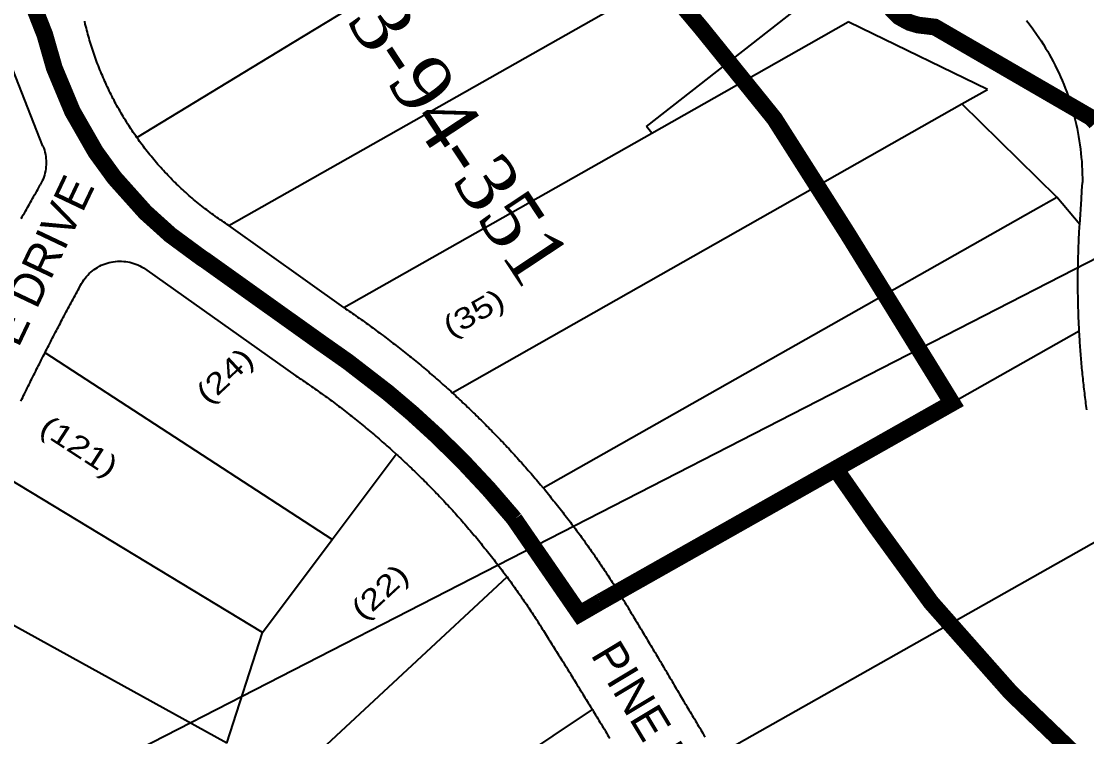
# Model space of a CAD drawing. Header units: millimetres. Extents: x 1745962 to 1749233, y 4525379 to 4529927.
# Drawn here: x 1748449.9 to 1748704.6, y 4528018 to 4528189 of the extents above; entities that cross this region are included whole.
import ezdxf
from ezdxf.enums import TextEntityAlignment as Align

# ---------------------------------------------------------------- set-up
doc = ezdxf.new("R2010")
doc.units = ezdxf.units.MM
doc.header["$LTSCALE"] = 10
doc.header["$MEASUREMENT"] = 0
for name, color, linetype in [('AROLL_ADDRESS', 44, 'Continuous'), ('AROLL_LOTS', 8, 'Continuous'), ('AROLL_ROADS', 7, 'Continuous'), ('WATER', 5, 'Continuous'), ('ZONING_STANDARDS', 140, 'Continuous'), ('ZONING_ZONES', 140, 'Continuous')]:
    doc.layers.add(name, color=color, linetype=linetype)
doc.styles.add('DUTCH', font='dutcheb.ttf')
doc.styles.add('Univers Condensed', font='UNVR57W.TTF')
doc.styles.add('Univers Light Condensed', font='unvr47a.ttf')

msp = doc.modelspace()

# ---------------------------------------------------------------- linework, layer by layer
at = {"layer": 'AROLL_LOTS'}
for p, q in [((1748499.53, 4528140.15), (1748629.16, 4528213.55)), ((1748515.1, 4528184.02), (1748562.4, 4528212.79)), ((1748599.39, 4528163.82), (1748641.61, 4528196.86)), ((1748638.19, 4528183.52), (1748647.59, 4528188.85)), ((1748650.74, 4528187.31), (1748647.59, 4528188.85)), ((1748680.9, 4528172.69), (1748650.74, 4528187.31)), ((1748477.51, 4528161.16), (1748515.1, 4528184.02)), ((1748600.61, 4528162.24), (1748638.19, 4528183.52)), ((1748455.04, 4528159.08), (1748446.42, 4528181.09)), ((1748674.8, 4528169.25), (1748680.9, 4528172.69)), ((1748660.47, 4528161.12), (1748674.8, 4528169.25)), ((1748697.51, 4528146.95), (1748674.8, 4528169.25)), ((1748526.99, 4528120.56), (1748600.61, 4528162.24)), ((1748600.61, 4528162.24), (1748599.39, 4528163.82)), ((1748552.92, 4528100.18), (1748660.47, 4528161.12)), ((1748691.83, 4528143.75), (1748697.51, 4528146.95)), ((1748702.97, 4528140.42), (1748697.51, 4528146.95)), ((1748574.63, 4528077.49), (1748691.83, 4528143.75)), ((1748526.99, 4528120.56), (1748499.53, 4528140.15)), ((1748479.91, 4528129.49), (1748515.52, 4528104.25)), ((1748702.87, 4528114.9), (1748592.63, 4528052.65)), ((1748524.2, 4528065.11), (1748455.53, 4528109.73)), ((1748524.2, 4528065.11), (1748539.5, 4528085.55)), ((1748507.57, 4528042.92), (1748442.31, 4528082.33)), ((1748507.57, 4528042.92), (1748524.2, 4528065.11)), ((1748616.05, 4528013.42), (1748710.79, 4528066.92)), ((1748506.19, 4528000.66), (1748566.02, 4528056.18)), ((1748499.05, 4528016.43), (1748430.33, 4528054.35)), ((1748499.05, 4528016.43), (1748507.57, 4528042.92)), ((1748527.7, 4527985.36), (1748586.42, 4528024.47))]:
    msp.add_line(p, q, dxfattribs=at)
for points in [[(1748477.51, 4528161.16), (1748477.22, 4528161.56), (1748476.93, 4528161.97), (1748476.65, 4528162.39), (1748476.37, 4528162.81), (1748476.09, 4528163.22), (1748475.83, 4528163.64), (1748475.55, 4528164.06), (1748475.28, 4528164.48), (1748475.02, 4528164.9), (1748474.75, 4528165.32), (1748474.49, 4528165.75), (1748474.23, 4528166.18), (1748473.97, 4528166.61), (1748473.72, 4528167.04), (1748473.47, 4528167.48), (1748473.23, 4528167.91), (1748472.98, 4528168.34), (1748472.73, 4528168.79), (1748472.5, 4528169.22), (1748472.26, 4528169.66), (1748472.03, 4528170.1), (1748471.79, 4528170.54), (1748471.57, 4528170.99), (1748471.35, 4528171.44), (1748471.12, 4528171.88), (1748470.91, 4528172.34), (1748470.69, 4528172.78), (1748470.47, 4528173.24), (1748470.26, 4528173.69), (1748470.05, 4528174.14), (1748469.85, 4528174.6), (1748469.64, 4528175.05), (1748469.44, 4528175.51), (1748469.25, 4528175.97), (1748469.06, 4528176.44), (1748468.87, 4528176.9), (1748468.68, 4528177.36), (1748468.5, 4528177.83), (1748468.31, 4528178.3), (1748468.12, 4528178.76), (1748467.96, 4528179.23), (1748467.78, 4528179.7), (1748467.61, 4528180.17), (1748467.44, 4528180.64), (1748467.27, 4528181.11), (1748467.12, 4528181.59), (1748466.96, 4528182.05), (1748466.8, 4528182.53), (1748466.65, 4528183.01), (1748466.5, 4528183.48), (1748466.36, 4528183.97), (1748466.21, 4528184.44), (1748466.07, 4528184.93), (1748465.94, 4528185.41), (1748465.8, 4528185.89), (1748465.67, 4528186.37), (1748465.54, 4528186.85), (1748465.42, 4528187.34), (1748465.29, 4528187.82), (1748465.17, 4528188.31), (1748465.02, 4528188.95)], [(1748690.24, 4528189.12), (1748690.85, 4528188.33), (1748691.76, 4528187.14), (1748692.63, 4528185.92), (1748693.2, 4528185.09), (1748693.74, 4528184.26), (1748694.29, 4528183.41), (1748694.81, 4528182.57), (1748695.32, 4528181.71), (1748695.68, 4528181.08)], [(1748695.68, 4528181.08), (1748696.17, 4528180.2), (1748696.64, 4528179.32), (1748697.09, 4528178.43), (1748697.54, 4528177.53), (1748697.96, 4528176.63), (1748698.38, 4528175.71), (1748698.78, 4528174.8), (1748699.16, 4528173.88), (1748699.53, 4528172.95), (1748699.88, 4528172.01), (1748700.21, 4528171.07), (1748700.54, 4528170.12), (1748700.84, 4528169.17), (1748701.13, 4528168.21), (1748701.4, 4528167.25), (1748701.66, 4528166.29), (1748701.9, 4528165.31), (1748702.13, 4528164.34), (1748702.34, 4528163.36), (1748702.53, 4528162.38), (1748702.71, 4528161.4), (1748702.87, 4528160.41), (1748703.02, 4528159.43), (1748703.15, 4528158.43), (1748703.27, 4528157.43), (1748703.36, 4528156.44), (1748703.44, 4528155.44), (1748703.5, 4528154.45), (1748703.55, 4528153.45), (1748703.58, 4528152.45), (1748703.6, 4528151.44), (1748703.6, 4528150.4)], [(1748455.04, 4528159.08), (1748455.22, 4528158.61), (1748455.37, 4528158.14), (1748455.5, 4528157.66), (1748455.61, 4528157.16), (1748455.7, 4528156.67), (1748455.75, 4528156.17), (1748455.79, 4528155.68), (1748455.81, 4528155.17), (1748455.8, 4528154.67), (1748455.76, 4528154.18), (1748455.71, 4528153.68), (1748455.63, 4528153.19), (1748455.52, 4528152.7), (1748455.4, 4528152.21), (1748455.25, 4528151.73), (1748455.08, 4528151.26), (1748454.89, 4528150.81), (1748454.4, 4528149.84)], [(1748499.53, 4528140.15), (1748499.11, 4528140.42), (1748498.69, 4528140.69), (1748498.27, 4528140.97), (1748497.86, 4528141.25), (1748497.44, 4528141.53), (1748497.03, 4528141.81), (1748496.63, 4528142.1), (1748496.21, 4528142.39), (1748495.81, 4528142.68), (1748495.4, 4528142.97), (1748495, 4528143.27), (1748494.6, 4528143.57), (1748494.2, 4528143.87), (1748493.8, 4528144.17), (1748493.41, 4528144.48), (1748493.02, 4528144.79), (1748492.63, 4528145.1), (1748492.24, 4528145.41), (1748491.85, 4528145.73), (1748491.46, 4528146.05), (1748491.08, 4528146.37), (1748490.7, 4528146.69), (1748490.32, 4528147.02), (1748489.94, 4528147.35), (1748489.57, 4528147.68), (1748489.19, 4528148.01), (1748488.83, 4528148.34), (1748488.46, 4528148.69), (1748488.09, 4528149.02), (1748487.73, 4528149.36), (1748487.37, 4528149.72), (1748487, 4528150.06), (1748486.65, 4528150.41), (1748486.29, 4528150.76), (1748485.94, 4528151.11), (1748485.59, 4528151.47), (1748485.24, 4528151.83), (1748484.89, 4528152.19), (1748484.55, 4528152.55), (1748484.21, 4528152.92), (1748483.87, 4528153.29), (1748483.53, 4528153.65), (1748483.2, 4528154.03), (1748482.86, 4528154.39), (1748482.53, 4528154.77), (1748482.21, 4528155.15), (1748481.87, 4528155.53), (1748481.55, 4528155.91), (1748481.23, 4528156.29), (1748480.91, 4528156.69), (1748480.6, 4528157.06), (1748480.28, 4528157.46), (1748479.98, 4528157.86), (1748479.67, 4528158.24), (1748479.36, 4528158.64), (1748479.06, 4528159.04), (1748478.75, 4528159.44), (1748478.46, 4528159.84), (1748478.16, 4528160.24), (1748477.87, 4528160.65), (1748477.51, 4528161.16)], [(1748449.85, 4528141.81), (1748450.1, 4528142.24), (1748450.34, 4528142.68), (1748450.59, 4528143.12), (1748450.83, 4528143.56), (1748451.08, 4528143.99), (1748451.32, 4528144.43), (1748451.57, 4528144.86), (1748451.81, 4528145.29), (1748452.06, 4528145.73), (1748452.31, 4528146.17), (1748452.55, 4528146.6), (1748452.8, 4528147.04), (1748453.05, 4528147.47), (1748453.3, 4528147.9), (1748453.54, 4528148.34), (1748453.79, 4528148.77), (1748454.4, 4528149.84)], [(1748703.43, 4528146.42), (1748703.5, 4528148.42), (1748703.6, 4528150.4)], [(1748702.97, 4528140.42), (1748703.43, 4528146.42)], [(1748702.87, 4528114.9), (1748702.83, 4528115.4), (1748702.81, 4528115.9), (1748702.79, 4528116.4), (1748702.76, 4528116.9), (1748702.74, 4528117.4), (1748702.72, 4528117.9), (1748702.71, 4528118.4), (1748702.68, 4528118.9), (1748702.67, 4528119.4), (1748702.65, 4528119.9), (1748702.63, 4528120.39), (1748702.62, 4528120.9), (1748702.61, 4528121.4), (1748702.6, 4528121.9), (1748702.59, 4528122.4), (1748702.57, 4528122.89), (1748702.57, 4528123.4), (1748702.56, 4528123.89), (1748702.56, 4528124.4), (1748702.56, 4528124.9), (1748702.55, 4528125.39), (1748702.55, 4528125.9), (1748702.55, 4528126.4), (1748702.55, 4528126.89), (1748702.55, 4528127.39), (1748702.55, 4528127.9), (1748702.55, 4528128.4), (1748702.55, 4528128.9), (1748702.56, 4528129.4), (1748702.57, 4528129.9), (1748702.58, 4528130.4), (1748702.59, 4528130.9), (1748702.6, 4528131.4), (1748702.61, 4528131.9), (1748702.62, 4528132.4), (1748702.63, 4528132.9), (1748702.65, 4528133.39), (1748702.66, 4528133.89), (1748702.68, 4528134.4), (1748702.7, 4528134.9), (1748702.72, 4528135.39), (1748702.73, 4528135.89), (1748702.76, 4528136.4), (1748702.78, 4528136.89), (1748702.8, 4528137.39), (1748702.83, 4528137.89), (1748702.85, 4528138.39), (1748702.88, 4528138.89), (1748702.91, 4528139.39), (1748702.94, 4528139.89), (1748702.97, 4528140.42)], [(1748464.04, 4528125.87), (1748464.28, 4528126.31), (1748464.54, 4528126.74), (1748464.82, 4528127.16), (1748465.13, 4528127.56), (1748465.44, 4528127.94), (1748465.78, 4528128.31), (1748466.13, 4528128.67), (1748466.5, 4528129.01), (1748466.88, 4528129.33), (1748467.28, 4528129.62), (1748467.7, 4528129.9), (1748468.12, 4528130.16), (1748468.56, 4528130.41), (1748469, 4528130.64), (1748469.46, 4528130.83), (1748469.93, 4528131.01), (1748470.4, 4528131.16), (1748470.88, 4528131.3), (1748471.37, 4528131.41), (1748471.87, 4528131.49), (1748472.36, 4528131.56), (1748472.86, 4528131.6), (1748473.36, 4528131.63), (1748473.86, 4528131.62), (1748474.36, 4528131.59), (1748474.85, 4528131.54), (1748475.35, 4528131.46), (1748475.84, 4528131.37), (1748476.32, 4528131.24), (1748476.8, 4528131.1), (1748477.27, 4528130.94), (1748477.74, 4528130.75), (1748478.2, 4528130.53), (1748478.64, 4528130.3), (1748479.07, 4528130.05), (1748479.91, 4528129.49)], [(1748455.53, 4528109.73), (1748455.75, 4528110.18), (1748455.98, 4528110.62), (1748456.21, 4528111.07), (1748456.44, 4528111.51), (1748456.67, 4528111.95), (1748456.89, 4528112.4), (1748457.12, 4528112.85), (1748457.36, 4528113.29), (1748457.59, 4528113.73), (1748457.81, 4528114.17), (1748458.04, 4528114.63), (1748458.27, 4528115.07), (1748458.51, 4528115.51), (1748458.74, 4528115.95), (1748458.97, 4528116.39), (1748459.2, 4528116.83), (1748459.43, 4528117.28), (1748459.66, 4528117.72), (1748459.91, 4528118.16), (1748460.14, 4528118.6), (1748460.37, 4528119.04), (1748460.6, 4528119.49), (1748460.84, 4528119.92), (1748461.07, 4528120.38), (1748461.31, 4528120.82), (1748461.55, 4528121.25), (1748461.78, 4528121.7), (1748462.02, 4528122.13), (1748462.25, 4528122.58), (1748462.49, 4528123.01), (1748462.72, 4528123.46), (1748462.96, 4528123.89), (1748463.2, 4528124.33), (1748463.43, 4528124.77), (1748463.68, 4528125.21), (1748464.04, 4528125.87)], [(1748526.99, 4528120.56), (1748527.41, 4528120.27), (1748527.81, 4528120), (1748528.23, 4528119.71), (1748528.64, 4528119.43), (1748529.06, 4528119.14), (1748529.46, 4528118.86), (1748529.87, 4528118.57), (1748530.29, 4528118.29), (1748530.69, 4528118), (1748531.1, 4528117.71), (1748531.51, 4528117.43), (1748531.92, 4528117.13), (1748532.32, 4528116.85), (1748532.73, 4528116.55), (1748533.14, 4528116.26), (1748533.55, 4528115.97), (1748533.95, 4528115.67), (1748534.35, 4528115.37), (1748534.75, 4528115.08), (1748535.16, 4528114.78), (1748535.56, 4528114.48), (1748535.96, 4528114.18), (1748536.36, 4528113.89), (1748536.76, 4528113.59), (1748537.15, 4528113.29), (1748537.55, 4528112.98), (1748537.95, 4528112.68), (1748538.35, 4528112.37), (1748538.74, 4528112.07), (1748539.14, 4528111.77), (1748539.54, 4528111.46), (1748539.92, 4528111.15), (1748540.32, 4528110.84), (1748540.72, 4528110.53), (1748541.1, 4528110.23), (1748541.5, 4528109.92), (1748541.89, 4528109.59), (1748542.28, 4528109.29), (1748542.67, 4528108.97), (1748543.06, 4528108.66), (1748543.45, 4528108.35), (1748543.84, 4528108.03), (1748544.22, 4528107.71), (1748544.61, 4528107.39), (1748544.99, 4528107.07), (1748545.38, 4528106.75), (1748545.76, 4528106.44), (1748546.14, 4528106.11), (1748546.52, 4528105.79), (1748546.91, 4528105.47), (1748547.29, 4528105.15), (1748547.67, 4528104.82), (1748548.05, 4528104.49), (1748548.43, 4528104.16), (1748548.81, 4528103.84), (1748549.19, 4528103.51), (1748549.56, 4528103.18), (1748549.94, 4528102.86), (1748550.31, 4528102.52), (1748550.68, 4528102.19), (1748551.06, 4528101.86), (1748551.43, 4528101.52), (1748551.81, 4528101.2), (1748552.18, 4528100.86), (1748552.55, 4528100.53), (1748552.92, 4528100.18)], [(1748704.68, 4528096.12), (1748704.61, 4528096.61), (1748704.54, 4528097.11), (1748704.47, 4528097.6), (1748704.41, 4528098.11), (1748704.35, 4528098.59), (1748704.28, 4528099.09), (1748704.22, 4528099.59), (1748704.16, 4528100.09), (1748704.09, 4528100.58), (1748704.04, 4528101.08), (1748703.99, 4528101.58), (1748703.93, 4528102.07), (1748703.87, 4528102.56), (1748703.82, 4528103.06), (1748703.76, 4528103.56), (1748703.71, 4528104.06), (1748703.66, 4528104.56), (1748703.61, 4528105.05), (1748703.56, 4528105.55), (1748703.51, 4528106.05), (1748703.47, 4528106.54), (1748703.42, 4528107.05), (1748703.38, 4528107.54), (1748703.33, 4528108.04), (1748703.3, 4528108.54), (1748703.26, 4528109.04), (1748703.21, 4528109.53), (1748703.18, 4528110.04), (1748703.14, 4528110.53), (1748703.1, 4528111.03), (1748703.07, 4528111.54), (1748703.03, 4528112.03), (1748703, 4528112.53), (1748702.97, 4528113.03), (1748702.94, 4528113.52), (1748702.91, 4528114.03), (1748702.87, 4528114.9)], [(1748449.76, 4528098.16), (1748449.98, 4528098.62), (1748450.19, 4528099.06), (1748450.42, 4528099.52), (1748450.64, 4528099.96), (1748450.85, 4528100.41), (1748451.08, 4528100.86), (1748451.3, 4528101.31), (1748451.52, 4528101.76), (1748451.75, 4528102.2), (1748451.97, 4528102.65), (1748452.18, 4528103.11), (1748452.4, 4528103.55), (1748452.63, 4528103.99), (1748452.86, 4528104.44), (1748453.08, 4528104.89), (1748453.3, 4528105.33), (1748453.53, 4528105.79), (1748453.75, 4528106.23), (1748453.97, 4528106.68), (1748454.21, 4528107.13), (1748454.43, 4528107.57), (1748454.65, 4528108.01), (1748454.88, 4528108.47), (1748455.11, 4528108.91), (1748455.53, 4528109.73)], [(1748515.52, 4528104.25), (1748515.94, 4528103.97), (1748516.34, 4528103.7), (1748516.76, 4528103.42), (1748517.17, 4528103.13), (1748517.59, 4528102.86), (1748518.01, 4528102.57), (1748518.42, 4528102.29), (1748518.82, 4528102), (1748519.24, 4528101.72), (1748519.65, 4528101.43), (1748520.05, 4528101.14), (1748520.47, 4528100.85), (1748520.87, 4528100.56), (1748521.28, 4528100.28), (1748521.68, 4528099.98), (1748522.09, 4528099.69), (1748522.5, 4528099.4), (1748522.9, 4528099.11), (1748523.3, 4528098.81), (1748523.71, 4528098.51), (1748524.11, 4528098.22), (1748524.51, 4528097.91), (1748524.91, 4528097.61), (1748525.3, 4528097.31), (1748525.7, 4528097.01), (1748526.1, 4528096.71), (1748526.5, 4528096.41), (1748526.9, 4528096.1), (1748527.29, 4528095.79), (1748527.69, 4528095.49), (1748528.09, 4528095.18), (1748528.47, 4528094.87), (1748528.87, 4528094.56), (1748529.26, 4528094.25), (1748529.65, 4528093.94), (1748530.05, 4528093.63), (1748530.43, 4528093.32), (1748530.82, 4528093), (1748531.21, 4528092.69), (1748531.59, 4528092.37), (1748531.98, 4528092.05), (1748532.37, 4528091.74), (1748532.75, 4528091.42), (1748533.13, 4528091.1), (1748533.53, 4528090.78), (1748533.91, 4528090.45), (1748534.29, 4528090.13), (1748534.67, 4528089.81), (1748535.05, 4528089.48), (1748535.42, 4528089.15), (1748535.8, 4528088.83), (1748536.18, 4528088.5), (1748536.56, 4528088.17), (1748536.94, 4528087.84), (1748537.31, 4528087.51), (1748537.69, 4528087.18), (1748538.05, 4528086.85), (1748538.43, 4528086.51), (1748539.5, 4528085.55)], [(1748552.92, 4528100.18), (1748553.28, 4528099.85), (1748553.66, 4528099.51), (1748554.03, 4528099.17), (1748554.39, 4528098.83), (1748554.76, 4528098.49), (1748555.13, 4528098.16), (1748555.49, 4528097.81), (1748555.85, 4528097.47), (1748556.22, 4528097.13), (1748556.58, 4528096.78), (1748556.95, 4528096.44), (1748557.3, 4528096.09), (1748557.66, 4528095.74), (1748558.03, 4528095.39), (1748558.38, 4528095.05), (1748558.74, 4528094.7), (1748559.09, 4528094.35), (1748559.46, 4528093.99), (1748559.81, 4528093.64), (1748560.16, 4528093.29), (1748560.52, 4528092.94), (1748560.87, 4528092.59), (1748561.22, 4528092.23), (1748561.57, 4528091.88), (1748561.92, 4528091.52), (1748562.28, 4528091.17), (1748562.62, 4528090.81), (1748562.97, 4528090.45), (1748563.32, 4528090.09), (1748563.67, 4528089.73), (1748564.02, 4528089.37), (1748564.37, 4528089), (1748564.71, 4528088.65), (1748565.06, 4528088.29), (1748565.39, 4528087.92), (1748565.74, 4528087.56), (1748566.08, 4528087.19), (1748566.42, 4528086.83), (1748566.76, 4528086.46), (1748567.1, 4528086.09), (1748567.44, 4528085.72), (1748567.78, 4528085.36), (1748568.11, 4528084.98), (1748568.45, 4528084.62), (1748568.78, 4528084.24), (1748569.12, 4528083.87), (1748569.45, 4528083.5), (1748569.79, 4528083.12), (1748570.12, 4528082.76), (1748570.45, 4528082.38), (1748570.78, 4528082.01), (1748571.11, 4528081.62), (1748571.44, 4528081.25), (1748571.77, 4528080.87), (1748572.09, 4528080.49), (1748572.41, 4528080.12), (1748572.74, 4528079.73), (1748573.07, 4528079.36), (1748573.39, 4528078.98), (1748573.71, 4528078.59), (1748574.03, 4528078.21), (1748574.63, 4528077.49)], [(1748539.5, 4528085.55), (1748539.87, 4528085.22), (1748540.24, 4528084.87), (1748540.6, 4528084.54), (1748540.97, 4528084.2), (1748541.34, 4528083.86), (1748541.7, 4528083.52), (1748542.07, 4528083.17), (1748542.43, 4528082.83), (1748542.79, 4528082.49), (1748543.16, 4528082.14), (1748543.52, 4528081.79), (1748543.88, 4528081.45), (1748544.24, 4528081.1), (1748544.6, 4528080.75), (1748544.95, 4528080.4), (1748545.32, 4528080.05), (1748545.67, 4528079.7), (1748546.02, 4528079.35), (1748546.38, 4528079), (1748546.73, 4528078.64), (1748547.08, 4528078.29), (1748547.43, 4528077.93), (1748547.78, 4528077.58), (1748548.13, 4528077.22), (1748548.48, 4528076.86), (1748548.83, 4528076.5), (1748549.18, 4528076.14), (1748549.52, 4528075.78), (1748549.86, 4528075.41), (1748550.21, 4528075.05), (1748550.55, 4528074.7), (1748550.9, 4528074.33), (1748551.24, 4528073.96), (1748551.58, 4528073.59), (1748551.92, 4528073.23), (1748552.25, 4528072.86), (1748552.59, 4528072.49), (1748552.94, 4528072.12), (1748553.27, 4528071.75), (1748553.61, 4528071.38), (1748553.94, 4528071.01), (1748554.28, 4528070.64), (1748554.6, 4528070.27), (1748554.94, 4528069.89), (1748555.27, 4528069.51), (1748555.59, 4528069.14), (1748555.92, 4528068.76), (1748556.25, 4528068.38), (1748556.58, 4528068.01), (1748556.9, 4528067.63), (1748557.23, 4528067.24), (1748557.56, 4528066.87), (1748557.88, 4528066.49), (1748558.2, 4528066.1), (1748558.52, 4528065.72), (1748558.84, 4528065.34), (1748559.16, 4528064.95), (1748559.48, 4528064.56), (1748559.8, 4528064.17), (1748560.11, 4528063.79), (1748560.43, 4528063.4), (1748560.74, 4528063.01), (1748561.05, 4528062.62), (1748561.36, 4528062.23), (1748561.68, 4528061.84), (1748561.99, 4528061.45), (1748562.3, 4528061.06), (1748562.6, 4528060.66), (1748562.91, 4528060.27), (1748563.22, 4528059.87), (1748563.52, 4528059.48), (1748563.83, 4528059.09), (1748564.14, 4528058.69), (1748564.44, 4528058.29), (1748564.74, 4528057.88), (1748565.04, 4528057.49), (1748565.34, 4528057.09), (1748565.64, 4528056.68), (1748566.02, 4528056.18)], [(1748574.63, 4528077.49), (1748574.95, 4528077.11), (1748575.27, 4528076.73), (1748575.59, 4528076.34), (1748575.91, 4528075.95), (1748576.22, 4528075.56), (1748576.53, 4528075.17), (1748576.85, 4528074.79), (1748577.16, 4528074.4), (1748577.48, 4528074.01), (1748577.79, 4528073.62), (1748578.1, 4528073.23), (1748578.41, 4528072.83), (1748578.72, 4528072.44), (1748579.03, 4528072.05), (1748579.34, 4528071.65), (1748579.64, 4528071.26), (1748579.95, 4528070.87), (1748580.26, 4528070.47), (1748580.56, 4528070.07), (1748580.86, 4528069.67), (1748581.16, 4528069.28), (1748581.47, 4528068.88), (1748581.76, 4528068.47), (1748582.07, 4528068.07), (1748582.36, 4528067.68), (1748582.66, 4528067.27), (1748582.96, 4528066.87), (1748583.25, 4528066.47), (1748583.55, 4528066.06), (1748583.84, 4528065.66), (1748584.13, 4528065.25), (1748584.43, 4528064.85), (1748584.72, 4528064.44), (1748585.01, 4528064.04), (1748585.31, 4528063.63), (1748585.59, 4528063.22), (1748585.88, 4528062.82), (1748586.17, 4528062.4), (1748586.45, 4528061.99), (1748586.74, 4528061.58), (1748587.02, 4528061.17), (1748587.3, 4528060.76), (1748587.58, 4528060.35), (1748587.87, 4528059.94), (1748588.15, 4528059.52), (1748588.43, 4528059.1), (1748588.71, 4528058.69), (1748588.99, 4528058.28), (1748589.26, 4528057.86), (1748589.54, 4528057.45), (1748589.82, 4528057.03), (1748590.09, 4528056.61), (1748590.37, 4528056.19), (1748590.63, 4528055.77), (1748590.91, 4528055.35), (1748591.18, 4528054.93), (1748591.45, 4528054.51), (1748591.72, 4528054.09), (1748591.99, 4528053.66), (1748592.26, 4528053.24), (1748592.63, 4528052.65)], [(1748566.02, 4528056.18), (1748566.31, 4528055.77), (1748566.61, 4528055.38), (1748566.9, 4528054.97), (1748567.19, 4528054.57), (1748567.49, 4528054.16), (1748567.78, 4528053.76), (1748568.07, 4528053.34), (1748568.36, 4528052.94), (1748568.64, 4528052.53), (1748568.94, 4528052.12), (1748569.22, 4528051.71), (1748569.51, 4528051.3), (1748569.79, 4528050.89), (1748570.07, 4528050.48), (1748570.35, 4528050.07), (1748570.64, 4528049.65), (1748570.92, 4528049.23), (1748571.2, 4528048.82), (1748571.47, 4528048.41), (1748571.75, 4528047.99), (1748572.02, 4528047.57), (1748572.31, 4528047.16), (1748572.57, 4528046.74), (1748572.85, 4528046.32), (1748573.12, 4528045.9), (1748573.39, 4528045.48), (1748573.66, 4528045.06), (1748573.93, 4528044.63), (1748574.2, 4528044.21), (1748574.46, 4528043.79), (1748574.73, 4528043.37), (1748575, 4528042.94), (1748575.45, 4528042.21)], [(1748592.63, 4528052.65), (1748592.88, 4528052.22), (1748593.15, 4528051.8), (1748593.4, 4528051.37), (1748593.67, 4528050.94), (1748593.92, 4528050.52), (1748594.19, 4528050.09), (1748594.44, 4528049.66), (1748594.71, 4528049.24), (1748594.96, 4528048.81), (1748595.22, 4528048.38), (1748595.48, 4528047.95), (1748595.74, 4528047.53), (1748596, 4528047.1), (1748596.26, 4528046.67), (1748596.51, 4528046.24), (1748596.78, 4528045.81), (1748597.03, 4528045.39), (1748597.29, 4528044.96), (1748597.55, 4528044.53), (1748597.8, 4528044.1), (1748598.06, 4528043.67), (1748598.33, 4528043.25), (1748598.58, 4528042.81), (1748598.83, 4528042.39), (1748599.1, 4528041.96), (1748599.35, 4528041.52), (1748599.61, 4528041.1), (1748599.86, 4528040.67), (1748600.12, 4528040.24), (1748600.38, 4528039.81), (1748600.64, 4528039.39), (1748600.89, 4528038.95), (1748601.15, 4528038.52), (1748601.41, 4528038.1), (1748601.66, 4528037.67), (1748601.92, 4528037.24), (1748602.17, 4528036.81), (1748602.42, 4528036.38), (1748602.69, 4528035.94), (1748602.94, 4528035.52), (1748603.19, 4528035.08), (1748603.45, 4528034.66), (1748603.7, 4528034.23), (1748603.96, 4528033.8), (1748604.21, 4528033.37), (1748604.47, 4528032.94), (1748604.73, 4528032.5), (1748604.98, 4528032.08), (1748605.24, 4528031.64), (1748605.49, 4528031.22), (1748605.74, 4528030.78), (1748606, 4528030.35), (1748606.25, 4528029.93), (1748606.5, 4528029.49), (1748606.76, 4528029.07), (1748607.01, 4528028.63), (1748607.27, 4528028.2), (1748607.52, 4528027.77), (1748607.77, 4528027.34), (1748608.25, 4528026.53)], [(1748575.45, 4528042.21), (1748575.72, 4528041.78), (1748575.97, 4528041.37), (1748576.24, 4528040.94), (1748576.5, 4528040.51), (1748576.77, 4528040.1), (1748577.04, 4528039.67), (1748577.3, 4528039.25), (1748577.57, 4528038.82), (1748577.83, 4528038.39), (1748578.09, 4528037.98), (1748578.36, 4528037.55), (1748578.62, 4528037.12), (1748578.89, 4528036.69), (1748579.16, 4528036.28), (1748579.41, 4528035.85), (1748579.68, 4528035.42), (1748579.94, 4528035), (1748580.21, 4528034.58), (1748580.48, 4528034.15), (1748580.73, 4528033.72), (1748581, 4528033.3), (1748581.26, 4528032.88), (1748581.52, 4528032.45), (1748581.78, 4528032.03), (1748582.05, 4528031.6), (1748582.31, 4528031.17), (1748582.57, 4528030.75), (1748582.83, 4528030.32), (1748583.1, 4528029.9), (1748583.36, 4528029.47), (1748583.62, 4528029.05), (1748583.88, 4528028.62), (1748584.14, 4528028.19), (1748584.41, 4528027.77), (1748584.66, 4528027.34), (1748584.93, 4528026.91), (1748585.19, 4528026.49), (1748585.45, 4528026.06), (1748585.72, 4528025.63), (1748585.97, 4528025.21), (1748586.42, 4528024.47)], [(1748608.25, 4528026.53), (1748608.5, 4528026.1), (1748608.76, 4528025.67), (1748609.02, 4528025.24), (1748609.27, 4528024.81), (1748609.53, 4528024.39), (1748609.79, 4528023.96), (1748610.04, 4528023.52), (1748610.3, 4528023.1), (1748610.55, 4528022.67), (1748610.82, 4528022.24), (1748611.07, 4528021.81), (1748611.33, 4528021.38), (1748611.58, 4528020.95), (1748611.84, 4528020.53), (1748612.1, 4528020.09), (1748612.35, 4528019.66), (1748612.61, 4528019.23), (1748612.86, 4528018.81), (1748613.11, 4528018.37), (1748613.37, 4528017.95)], [(1748586.42, 4528024.47), (1748586.69, 4528024.04), (1748586.94, 4528023.62), (1748587.21, 4528023.19), (1748587.46, 4528022.76), (1748587.73, 4528022.33), (1748587.98, 4528021.9), (1748588.25, 4528021.47), (1748588.5, 4528021.05), (1748588.77, 4528020.62), (1748589.02, 4528020.2), (1748589.29, 4528019.77), (1748589.54, 4528019.34), (1748589.8, 4528018.91), (1748590.06, 4528018.48), (1748590.32, 4528018.06), (1748590.58, 4528017.63)]]:
    msp.add_lwpolyline(points, dxfattribs=at)
at = {"layer": 'WATER'}
msp.add_lwpolyline([(1748648.35, 4528205.92), (1748651.05, 4528201.89), (1748656.63, 4528193.71), (1748657.84, 4528191.99), (1748659.78, 4528190.04), (1748660.95, 4528189.38), (1748662.26, 4528188.68), (1748664.27, 4528188.07), (1748668.33, 4528187.58)], dxfattribs=at)
msp.add_lwpolyline([(1748648.35, 4528205.92), (1748651.05, 4528201.89), (1748656.63, 4528193.71), (1748657.84, 4528191.99), (1748659.78, 4528190.04), (1748660.95, 4528189.38), (1748662.26, 4528188.68), (1748664.27, 4528188.07), (1748668.33, 4528187.58)], dxfattribs=at)
at = {"layer": 'ZONING_STANDARDS'}
msp.add_line((1748765.64, 4528162.44), (1748354.13, 4527951.48), dxfattribs=at)
at = {"layer": 'ZONING_ZONES'}
msp.add_lwpolyline([(1748707.34, 4528008.52, 4, 4, 0), (1748686.54, 4528028.48, 4, 4, 0), (1748667.41, 4528050.09, 4, 4, 0), (1748654.1, 4528068.38, 4, 4, 0), (1748644.6, 4528081.99, 4, 4, 0), (1748672.46, 4528097.73, 4, 4, 0), (1748647.45, 4528138.22, 4, 4, 0), (1748629.98, 4528165.66, 4, 4, 0), (1748612.52, 4528187.27, 4, 4, 0), (1748595.05, 4528208.06, 4, 4, 0), (1748572.59, 4528234.66, 4, 4, 0), (1748551.8, 4528259.61, 4, 4, 0), (1748527.68, 4528290.37, 4, 4, 0), (1748520.56, 4528302.64, 4, 4, 0), (1748501.41, 4528326.54, 4, 4, 0), (1748482.27, 4528350.42, 4, 4, 0), (1748467.74, 4528377.14, 4, 4, 0), (1748460.11, 4528391.19, 4, 4, 0), (1748461.05, 4528409.2, 4, 4, 0), (1748465.74, 4528423.8, 4, 4, 0), (1748452.57, 4528441.89, 0, 0, 0)], format="xyseb", dxfattribs=at)
at = {"layer": 'ZONING_ZONES', "const_width": 4}
for points in [[(1748444.33, 4528214.15), (1748455.49, 4528185.72), (1748457.77, 4528177.77), (1748462.09, 4528167.43), (1748467.64, 4528157.75), (1748472.15, 4528151.54), (1748479.53, 4528143.3), (1748485.49, 4528137.93), (1748492.97, 4528132.42), (1748493.87, 4528131.84), (1748521.19, 4528112.35), (1748527.98, 4528107.58), (1748537.51, 4528100.22), (1748543.3, 4528095.31), (1748549.3, 4528089.83), (1748555.43, 4528083.8), (1748561.64, 4528077.16), (1748567.22, 4528070.69), (1748567.78, 4528069.99)], [(1748657.84, 4528191.99), (1748659.78, 4528190.04), (1748660.95, 4528189.38), (1748662.26, 4528188.68), (1748664.27, 4528188.07), (1748668.33, 4528187.58), (1748705.69, 4528165.94), (1748706.8, 4528164.75)], [(1748644.6, 4528081.99), (1748588.38, 4528050.25)], [(1748567.78, 4528069.99), (1748583.37, 4528047.36), (1748588.38, 4528050.25)]]:
    msp.add_lwpolyline(points, dxfattribs=at)

# ---------------------------------------------------------------- texts
at = {"layer": 'AROLL_ADDRESS', "style": 'Univers Light Condensed', "width": 1.3}
for s, rotation, p in [('(35)', 29.54, (1748552.53, 4528113.32)), ('(24)', 42.86, (1748494.52, 4528097.22)), ('(121)', 326.99, (1748453.85, 4528090.86)), ('(22)', 42.86, (1748531.61, 4528045.56))]:
    msp.add_text(s, height=5, rotation=rotation, dxfattribs=at).set_placement(p)
at = {"layer": 'AROLL_ROADS', "style": 'Univers Condensed'}
for s, rotation, p in [('MEADOWCLIFFE DRIVE', 64.6066, (1748415.28, 4528039.37)), ('PINE RIDGE DRIVE', 301.05, (1748585.88, 4528037.6))]:
    msp.add_text(s, height=8, rotation=rotation, dxfattribs=at).set_placement(p)
at = {"layer": 'ZONING_STANDARDS', "style": 'DUTCH'}
msp.add_text('S-30-43-51-67-93-94-351', height=14, rotation=303.4726, dxfattribs=at).set_placement((1748454.85, 4528311.57), align=Align.MIDDLE_LEFT)

doc.saveas('drawing.dxf')
